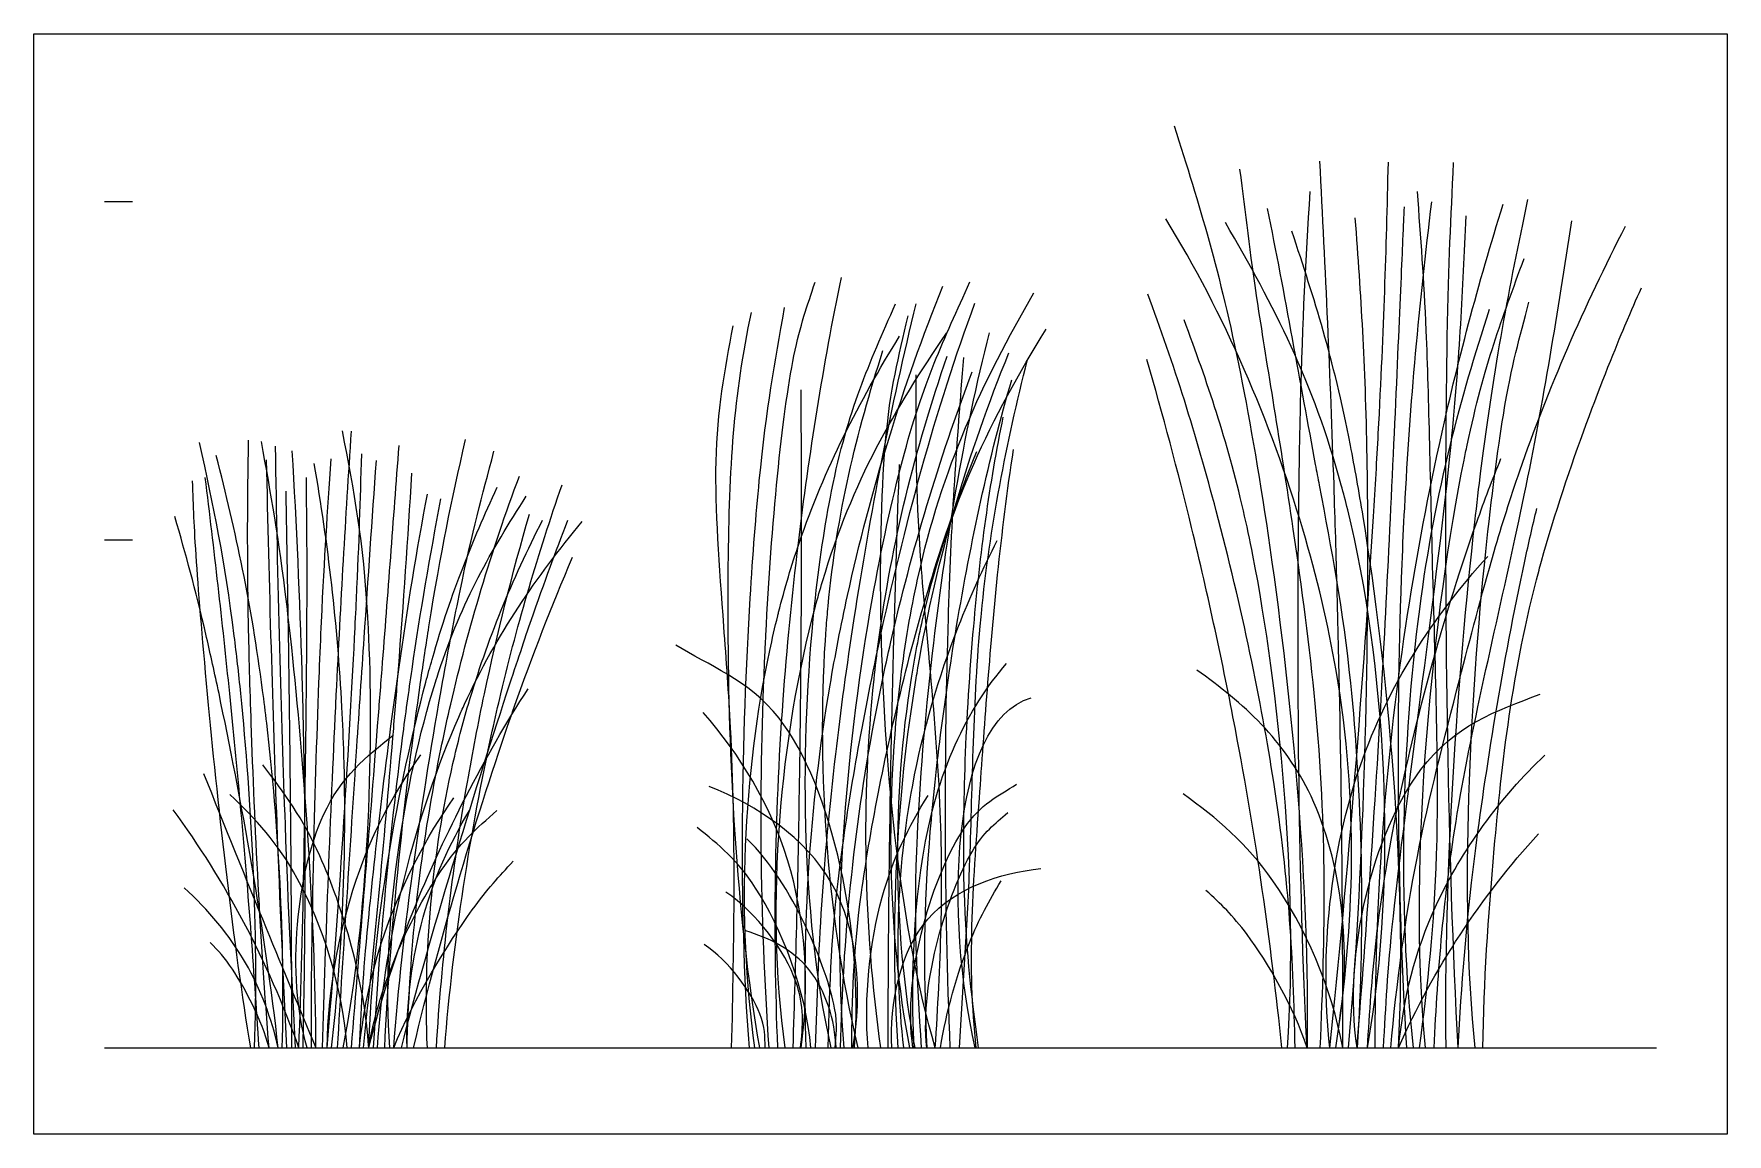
# Model space of a CAD drawing. Header units: millimetres. Extents: x 0.2 to 24.3, y 8.3 to 14.
# Drawn here: x 17.605 to 20.653, y 8.339 to 10.32 of the extents above; entities that cross this region are included whole.
import ezdxf

# ---------------------------------------------------------------- set-up
doc = ezdxf.new("R2010")
doc.units = ezdxf.units.MM
for name, color, linetype, true_color in [('AG-DIAGRAM', 7, 'Continuous', 0xfecc66), ('AG-GUIDE', 7, 'Continuous', 0xcccccc), ('AG-PLANTS', 7, 'Continuous', 0x66ccff), ('AG-PLANTS-DETAIL', 7, 'Continuous', 0x118002), ('X-VPRT', 6, 'Continuous', 0xff00ff)]:
    doc.layers.add(name, color=color, linetype=linetype, true_color=true_color)

msp = doc.modelspace()

# ---------------------------------------------------------------- linework, layer by layer
at = {"layer": 'AG-DIAGRAM'}
msp.add_line((17.7316, 8.4941), (20.5256, 8.4941), dxfattribs=at)
at = {"layer": 'AG-GUIDE'}
for p, q in [((17.7316, 10.0181), (17.7824, 10.0181)), ((17.7316, 9.4085), (17.7824, 9.4085))]:
    msp.add_line(p, q, dxfattribs=at)
at = {"layer": 'AG-PLANTS'}
for points, knots in [([(20.0191, 8.4941), (20.0184, 8.7481), (20.0441, 9.1103), (20.1109, 9.4721), (20.1346, 9.5805)], [0, 0, 0, 0, 1.562602, 2.236195, 2.236195, 2.236195, 2.236195]), ([(20.0338, 8.4941), (20.039, 8.5731), (20.0435, 8.7242), (20.1293, 9.3218), (20.1551, 9.5734), (20.1558, 9.5805)], [0, 0, 0, 0, 0.872386, 2.507398, 2.55531, 2.55531, 2.55531, 2.55531]), ([(20.0882, 8.4941), (20.0595, 8.7559), (20.0717, 9.1747), (20.1317, 9.4871), (20.1546, 9.5805)], [0, 0, 0, 0, 1.591117, 2.301312, 2.301312, 2.301312, 2.301312]), ([(20.099, 8.4941), (20.114, 8.6094), (20.1399, 8.8432), (20.1244, 9.2573), (20.1191, 9.5061), (20.1173, 9.5805)], [0, 0, 0, 0, 1.056999, 2.328551, 2.922929, 2.922929, 2.922929, 2.922929]), ([(19.9183, 9.5073), (19.9404, 9.3906), (19.9894, 9.135), (20.0015, 8.7124), (19.9865, 8.4941)], [1.333319, 1.333319, 1.333319, 1.333319, 2.356893, 3.807257, 3.807257, 3.807257, 3.807257]), ([(19.9607, 8.4941), (19.9614, 8.7684), (19.957, 9.1127), (19.9471, 9.4442), (19.945, 9.5073)], [0, 0, 0, 0, 1.623717, 2.00796, 2.00796, 2.00796, 2.00796]), ([(20.0052, 8.4941), (20.0622, 8.8122), (20.035, 9.2107), (19.9621, 9.4929), (19.9581, 9.5073)], [0, 0, 0, 0, 1.762564, 1.859931, 1.859931, 1.859931, 1.859931]), ([(19.875, 8.4941), (19.8716, 8.6541), (19.8596, 8.8943), (19.779, 9.2873), (19.733, 9.4609)], [0, 0, 0, 0, 1.240431, 2.204928, 2.204928, 2.204928, 2.204928]), ([(19.8613, 8.4941), (19.8815, 8.7898), (19.8421, 9.1805), (19.7877, 9.4356), (19.7819, 9.4609)], [0, 0, 0, 0, 1.688005, 1.883428, 1.883428, 1.883428, 1.883428]), ([(19.9865, 8.4941), (20.004, 8.7191), (20.0228, 8.9667), (20.0426, 9.3653), (20.0474, 9.4657)], [0, 0, 0, 0, 1.472897, 1.985394, 1.985394, 1.985394, 1.985394]), ([(20.0761, 8.4941), (20.0582, 8.7839), (20.0569, 9.135), (20.0704, 9.4328), (20.0722, 9.4657)], [0, 0, 0, 0, 1.670637, 1.882347, 1.882347, 1.882347, 1.882347]), ([(19.8512, 8.4941), (19.8311, 8.6864), (19.7896, 8.9793), (19.7185, 9.308), (19.6887, 9.4307)], [0, 0, 0, 0, 1.363318, 2.172736, 2.172736, 2.172736, 2.172736]), ([(19.9202, 8.4941), (19.9293, 8.7006), (19.9344, 8.9682), (19.8872, 9.3228), (19.8717, 9.4278)], [0, 0, 0, 0, 1.409538, 2.030266, 2.030266, 2.030266, 2.030266]), ([(19.948, 8.4941), (19.982, 8.7179), (19.9925, 9.0106), (19.9143, 9.3419), (19.8888, 9.4278)], [0, 0, 0, 0, 1.475268, 1.989108, 1.989108, 1.989108, 1.989108]), ([(20.0052, 8.4941), (20.0127, 8.6239), (20.0336, 8.8582), (20.1345, 9.2513), (20.202, 9.4407)], [0, 0, 0, 0, 1.117742, 2.360744, 2.360744, 2.360744, 2.360744]), ([(20.125, 8.4941), (20.1326, 8.6352), (20.1514, 8.9044), (20.2404, 9.2679), (20.2776, 9.4426)], [0, 0, 0, 0, 1.165535, 2.423017, 2.423017, 2.423017, 2.423017]), ([(18.9437, 8.4941), (18.9356, 8.7021), (18.9387, 8.9902), (18.9693, 9.3073), (18.9808, 9.4028)], [0.071305, 0.071305, 0.071305, 0.071305, 1.434107, 2.013602, 2.013602, 2.013602, 2.013602]), ([(18.9713, 8.4941), (18.9765, 8.6527), (18.9834, 8.9142), (18.9863, 9.2541), (18.9866, 9.4028)], [0.064727, 0.064727, 0.064727, 0.064727, 1.256087, 2.169774, 2.169774, 2.169774, 2.169774]), ([(19.9372, 8.4941), (19.9192, 8.6636), (19.9559, 9.0159), (20.1234, 9.2698), (20.2217, 9.3789)], [0, 0, 0, 0, 1.280101, 2.468462, 2.468462, 2.468462, 2.468462]), ([(20.0471, 8.4941), (20.0574, 8.6096), (20.0886, 8.8416), (20.1611, 9.1185), (20.21, 9.3081), (20.2333, 9.3877)], [0, 0, 0, 0, 1.055947, 2.079713, 2.780577, 2.780577, 2.780577, 2.780577]), ([(20.1686, 8.4941), (20.1748, 8.6095), (20.1899, 8.8202), (20.2491, 9.1881), (20.2884, 9.3703)], [0, 0, 0, 0, 1.053742, 2.26658, 2.26658, 2.26658, 2.26658]), ([(20.2128, 8.4941), (20.2147, 8.6138), (20.2313, 8.8606), (20.2658, 9.1769), (20.317, 9.3649), (20.3185, 9.3703)], [0, 0, 0, 0, 1.072888, 2.348287, 2.386391, 2.386391, 2.386391, 2.386391]), ([(19.301, 8.4941), (19.2846, 8.6433), (19.303, 8.886), (19.3252, 9.2071), (19.3395, 9.3457)], [0, 0, 0, 0, 1.185315, 2.090027, 2.090027, 2.090027, 2.090027]), ([(18.9947, 8.4941), (18.9882, 8.7121), (19.0031, 8.9751), (19.0574, 9.2543), (19.0693, 9.3086)], [0, 0, 0, 0, 1.428544, 1.771232, 1.771232, 1.771232, 1.771232]), ([(19.0118, 8.4941), (19.0165, 8.6708), (19.0286, 8.8899), (19.0682, 9.1818), (19.0813, 9.2669)], [0, 0, 0, 0, 1.28613, 1.790431, 1.790431, 1.790431, 1.790431]), ([(19.0885, 8.4941), (19.0298, 8.7395), (19.0129, 9.0379), (19.0331, 9.276), (19.0343, 9.2893)], [0, 0, 0, 0, 1.536718, 1.628711, 1.628711, 1.628711, 1.628711]), ([(19.2542, 8.4941), (19.2429, 8.752), (19.2437, 9.0471), (19.2511, 9.2756), (19.2512, 9.2792)], [0, 0, 0, 0, 1.554155, 1.579063, 1.579063, 1.579063, 1.579063]), ([(18.8607, 8.4941), (18.8653, 8.6861), (18.8695, 8.9404), (18.851, 9.1932), (18.8467, 9.2527)], [0, 0, 0, 0, 1.340687, 1.770912, 1.770912, 1.770912, 1.770912]), ([(19.1704, 8.4941), (19.1531, 8.651), (19.1606, 8.9138), (19.2328, 9.1611), (19.2691, 9.2533)], [0, 0, 0, 0, 1.215304, 1.982985, 1.982985, 1.982985, 1.982985]), ([(19.2124, 8.4941), (19.2077, 8.6168), (19.203, 8.7871), (19.2416, 9.1097), (19.2657, 9.2533)], [0, 0, 0, 0, 1.071729, 1.868465, 1.868465, 1.868465, 1.868465]), ([(19.2706, 8.4941), (19.2772, 8.603), (19.2932, 8.8166), (19.295, 9.1052), (19.3081, 9.2533)], [0, 0, 0, 0, 1.01052, 2.144733, 2.144733, 2.144733, 2.144733]), ([(19.3052, 8.4941), (19.2916, 8.5973), (19.2716, 8.7486), (19.2816, 9.0862), (19.2965, 9.2533)], [0, 0, 0, 0, 0.986932, 1.896248, 1.896248, 1.896248, 1.896248]), ([(18.06, 8.4941), (18.0534, 8.6296), (18.0446, 8.8244), (18.0353, 9.1037), (18.0321, 9.2148)], [0, 0, 0, 0, 1.155394, 1.882003, 1.882003, 1.882003, 1.882003]), ([(18.0756, 8.4941), (18.0685, 8.6278), (18.0594, 8.8174), (18.0503, 9.1011), (18.0473, 9.2148)], [0, 0, 0, 0, 1.148035, 1.874105, 1.874105, 1.874105, 1.874105]), ([(18.069, 8.4941), (18.0689, 8.6533), (18.0677, 8.8847), (18.0646, 9.1328), (18.0634, 9.2148)], [0, 0, 0, 0, 1.25163, 1.86377, 1.86377, 1.86377, 1.86377]), ([(18.1512, 8.4941), (18.1625, 8.6747), (18.1786, 8.9252), (18.1948, 9.1673), (18.1992, 9.2324)], [0, 0, 0, 0, 1.334646, 1.828352, 1.828352, 1.828352, 1.828352]), ([(19.0818, 8.4951), (19.0986, 8.6974), (19.0091, 9.1221), (18.8192, 9.1813), (18.7604, 9.2194)], [0, 0, 0, 0, 1.378418, 2.188319, 2.188319, 2.188319, 2.188319]), ([(19.0345, 8.4941), (19.0376, 8.6118), (19.0402, 8.7607), (19.096, 9.0825), (19.1266, 9.2252)], [0, 0, 0, 0, 1.049464, 1.786969, 1.786969, 1.786969, 1.786969]), ([(19.0568, 8.4941), (19.0613, 8.6905), (19.0849, 8.9304), (19.1362, 9.177), (19.1473, 9.2252)], [0.035909, 0.035909, 0.035909, 0.035909, 1.37463, 1.699465, 1.699465, 1.699465, 1.699465]), ([(19.1293, 8.4941), (19.098, 8.7131), (19.094, 8.9671), (19.1221, 9.2029), (19.1251, 9.2252)], [0, 0, 0, 0, 1.438894, 1.590771, 1.590771, 1.590771, 1.590771]), ([(19.1424, 8.4941), (19.1426, 8.6697), (19.1451, 8.9139), (19.1507, 9.1572), (19.1526, 9.2252)], [0, 0, 0, 0, 1.281924, 1.780445, 1.780445, 1.780445, 1.780445]), ([(19.2027, 8.4941), (19.1941, 8.6214), (19.1844, 8.7822), (19.2084, 9.0839), (19.2224, 9.205)], [0, 0, 0, 0, 1.092623, 1.752142, 1.752142, 1.752142, 1.752142]), ([(19.2272, 8.4941), (19.2368, 8.6405), (19.2458, 8.8629), (19.2235, 9.116), (19.2155, 9.205)], [0, 0, 0, 0, 1.171707, 1.852388, 1.852388, 1.852388, 1.852388]), ([(18.1761, 8.4941), (18.1924, 8.6871), (18.2117, 8.9236), (18.2288, 9.1418), (18.2314, 9.1755)], [0, 0, 0, 0, 1.380702, 1.63604, 1.63604, 1.63604, 1.63604]), ([(18.1905, 8.4941), (18.1942, 8.5632), (18.1987, 8.6674), (18.2354, 8.9929), (18.2615, 9.1755)], [0, 0, 0, 0, 0.825338, 1.839544, 1.839544, 1.839544, 1.839544]), ([(18.1978, 8.4941), (18.2184, 8.6856), (18.2412, 8.9286), (18.2581, 9.1407), (18.2608, 9.1755)], [0, 0, 0, 0, 1.376702, 1.651776, 1.651776, 1.651776, 1.651776]), ([(18.2162, 8.4941), (18.2267, 8.6807), (18.2507, 8.9268), (18.2795, 9.1355), (18.2853, 9.1755)], [0, 0, 0, 0, 1.356288, 1.686409, 1.686409, 1.686409, 1.686409]), ([(19.1894, 8.4941), (19.1842, 8.5628), (19.1853, 8.9034), (19.285, 9.1044), (19.3557, 9.1862)], [0, 0, 0, 0, 0.802938, 1.808804, 1.808804, 1.808804, 1.808804]), ([(18.0892, 8.4941), (18.0933, 8.6658), (18.0944, 8.8849), (18.0891, 9.1161), (18.0875, 9.1702)], [0, 0, 0, 0, 1.299959, 1.693961, 1.693961, 1.693961, 1.693961]), ([(19.0769, 8.4941), (19.0777, 8.5852), (19.0794, 8.7226), (19.1348, 9.0157), (19.171, 9.1598)], [0.049264, 0.049264, 0.049264, 0.049264, 0.959496, 1.7731, 1.7731, 1.7731, 1.7731]), ([(19.9532, 8.5301), (19.9777, 8.668), (19.9434, 8.9679), (19.7815, 9.1156), (19.6979, 9.1742)], [0, 0, 0, 0, 1.160202, 2.150903, 2.150903, 2.150903, 2.150903]), ([(18.0099, 8.4941), (18.0006, 8.6417), (17.9864, 8.8331), (17.9641, 9.0646), (17.9572, 9.1318)], [0, 0, 0, 0, 1.20633, 1.684578, 1.684578, 1.684578, 1.684578]), ([(18.2074, 8.4941), (18.2307, 8.583), (18.2849, 8.7594), (18.4154, 9.0194), (18.4944, 9.1404)], [0, 0, 0, 0, 0.951176, 2.14394, 2.14394, 2.14394, 2.14394]), ([(18.3291, 8.4941), (18.3391, 8.6542), (18.3635, 8.8656), (18.4045, 9.0785), (18.4157, 9.1316)], [0, 0, 0, 0, 1.256582, 1.675494, 1.675494, 1.675494, 1.675494]), ([(18.3441, 8.4941), (18.3594, 8.6858), (18.395, 8.9128), (18.44, 9.1096), (18.4452, 9.1316)], [0, 0, 0, 0, 1.375585, 1.552043, 1.552043, 1.552043, 1.552043]), ([(19.9865, 8.4941), (19.9608, 8.6634), (20.0543, 9.0359), (20.2367, 9.1014), (20.3162, 9.1307)], [0, 0, 0, 0, 1.283069, 2.185736, 2.185736, 2.185736, 2.185736]), ([(18.1406, 8.4941), (18.1604, 8.6687), (18.1691, 8.8738), (18.1607, 9.0785), (18.1591, 9.1072)], [0, 0, 0, 0, 1.315216, 1.530425, 1.530425, 1.530425, 1.530425]), ([(18.2234, 8.4941), (18.2355, 8.6981), (18.2973, 8.9298), (18.3763, 9.105), (18.3798, 9.1126)], [0, 0, 0, 0, 1.418145, 1.483487, 1.483487, 1.483487, 1.483487]), ([(18.2764, 8.4941), (18.2807, 8.6537), (18.299, 8.8494), (18.3439, 9.0646), (18.355, 9.1126)], [0, 0, 0, 0, 1.25347, 1.608823, 1.608823, 1.608823, 1.608823]), ([(18.3129, 8.4941), (18.3055, 8.6653), (18.3253, 8.8815), (18.3766, 9.0777), (18.3868, 9.1126)], [0, 0, 0, 0, 1.298472, 1.585695, 1.585695, 1.585695, 1.585695]), ([(18.9858, 8.4941), (19.0017, 8.6061), (18.987, 8.841), (18.8761, 9.0209), (18.8095, 9.098)], [0, 0, 0, 0, 1.029047, 2.005485, 2.005485, 2.005485, 2.005485]), ([(18.0965, 8.4941), (18.0579, 8.629), (18.0929, 8.9327), (18.202, 9.0173), (18.2513, 9.057)], [0, 0, 0, 0, 1.174994, 1.964752, 1.964752, 1.964752, 1.964752]), ([(18.2074, 8.4941), (18.2003, 8.6128), (18.1322, 8.8464), (18.0564, 8.9527), (18.0166, 9.0034)], [0, 0, 0, 0, 1.081634, 1.87798, 1.87798, 1.87798, 1.87798]), ([(18.1324, 8.4941), (18.1338, 8.6026), (18.1772, 8.8196), (18.2563, 8.9576), (18.3012, 9.0218)], [0, 0, 0, 0, 1.033179, 1.91137, 1.91137, 1.91137, 1.91137]), ([(20.0611, 8.4941), (20.0704, 8.5826), (20.1114, 8.7602), (20.2439, 8.9454), (20.3247, 9.0212)], [0, 0, 0, 0, 0.925097, 1.95681, 1.95681, 1.95681, 1.95681]), ([(17.9101, 8.9882), (17.9471, 8.8951), (18.0223, 8.7095), (18.0821, 8.5658), (18.1123, 8.4941)], [0, 0, 0, 0, 0.992794, 1.867873, 1.867873, 1.867873, 1.867873]), ([(19.0789, 8.4941), (19.0963, 8.5922), (19.0822, 8.8146), (18.9073, 8.9299), (18.8204, 8.9647)], [0, 0, 0, 0, 0.965453, 1.901186, 1.901186, 1.901186, 1.901186]), ([(19.187, 8.4941), (19.1668, 8.6282), (19.2568, 8.9103), (19.3392, 8.9468), (19.3736, 8.9686)], [0, 0, 0, 0, 1.126466, 1.743967, 1.743967, 1.743967, 1.743967]), ([(18.1684, 8.4941), (18.1618, 8.5999), (18.0941, 8.8086), (18.0045, 8.9058), (17.9574, 8.95)], [0, 0, 0, 0, 1.021286, 1.818375, 1.818375, 1.818375, 1.818375]), ([(18.1905, 8.4941), (18.1988, 8.5685), (18.2305, 8.7166), (18.3108, 8.8733), (18.3606, 8.9445)], [0, 0, 0, 0, 0.858434, 1.783296, 1.783296, 1.783296, 1.783296]), ([(19.1062, 8.4941), (19.0985, 8.5845), (19.1186, 8.7692), (19.1789, 8.8917), (19.2143, 8.9487)], [0, 0, 0, 0, 0.921606, 1.713851, 1.713851, 1.713851, 1.713851]), ([(19.9607, 8.4941), (19.9416, 8.6011), (19.8511, 8.8071), (19.7346, 8.908), (19.6733, 8.9512)], [0, 0, 0, 0, 1.021904, 1.871021, 1.871021, 1.871021, 1.871021]), ([(18.0817, 8.4941), (18.0543, 8.5716), (17.9879, 8.7227), (17.9025, 8.8584), (17.8555, 8.9229)], [0, 0, 0, 0, 0.89941, 1.7859, 1.7859, 1.7859, 1.7859]), ([(18.2074, 8.4941), (18.2252, 8.6077), (18.3263, 8.8229), (18.4012, 8.889), (18.4381, 8.9213)], [0, 0, 0, 0, 1.064007, 1.758761, 1.758761, 1.758761, 1.758761]), ([(18.2764, 8.4941), (18.2746, 8.573), (18.2945, 8.7323), (18.3529, 8.8616), (18.3888, 8.9216)], [0, 0, 0, 0, 0.881554, 1.711066, 1.711066, 1.711066, 1.711066]), ([(19.212, 8.4941), (19.1987, 8.614), (19.2782, 8.8585), (19.334, 8.8963), (19.3576, 8.9177)], [0, 0, 0, 0, 1.062622, 1.608912, 1.608912, 1.608912, 1.608912]), ([(19.003, 8.4941), (18.9957, 8.5953), (18.918, 8.7926), (18.8382, 8.8596), (18.7984, 8.8908)], [0, 0, 0, 0, 0.974286, 1.662071, 1.662071, 1.662071, 1.662071]), ([(19.047, 8.4941), (19.0485, 8.5179), (19.0606, 8.5664), (18.9709, 8.7913), (18.8883, 8.8705)], [0, 0, 0, 0, 0.472233, 1.507096, 1.507096, 1.507096, 1.507096]), ([(20.0611, 8.4941), (20.0924, 8.5647), (20.1665, 8.7011), (20.2612, 8.8227), (20.3129, 8.8793)], [0, 0, 0, 0, 0.8616, 1.720214, 1.720214, 1.720214, 1.720214]), ([(18.2523, 8.4941), (18.2885, 8.5822), (18.3893, 8.7461), (18.4415, 8.8021), (18.4675, 8.8299)], [0, 0, 0, 0, 0.968339, 1.581013, 1.581013, 1.581013, 1.581013]), ([(19.1491, 8.4941), (19.145, 8.5742), (19.1799, 8.7557), (19.3435, 8.8084), (19.4172, 8.8171)], [0, 0, 0, 0, 0.866188, 1.699954, 1.699954, 1.699954, 1.699954]), ([(18.0444, 8.4941), (18.0324, 8.5474), (17.9939, 8.6517), (17.9185, 8.7433), (17.8751, 8.7821)], [0, 0, 0, 0, 0.732957, 1.489816, 1.489816, 1.489816, 1.489816]), ([(19.2368, 8.4941), (19.2464, 8.5587), (19.2838, 8.6853), (19.324, 8.7591), (19.3458, 8.7948)], [0, 0, 0, 0, 0.781959, 1.407377, 1.407377, 1.407377, 1.407377]), ([(18.9846, 8.4941), (18.9894, 8.5335), (18.9943, 8.6182), (18.9068, 8.736), (18.8504, 8.7746)], [0, 0, 0, 0, 0.609668, 1.409122, 1.409122, 1.409122, 1.409122]), ([(19.8964, 8.4941), (19.8726, 8.5673), (19.794, 8.703), (19.7412, 8.7532), (19.7145, 8.7775)], [0, 0, 0, 0, 0.860252, 1.449392, 1.449392, 1.449392, 1.449392]), ([(19.0487, 8.4941), (19.0466, 8.5439), (19.0151, 8.6484), (18.9286, 8.6921), (18.886, 8.7045)], [0, 0, 0, 0, 0.682937, 1.327071, 1.327071, 1.327071, 1.327071]), ([(18.0281, 8.4941), (18.0147, 8.5443), (17.9656, 8.6382), (17.9365, 8.6686), (17.922, 8.6836)], [0, 0, 0, 0, 0.715332, 1.16886, 1.16886, 1.16886, 1.16886]), ([(18.921, 8.4941), (18.9206, 8.5147), (18.9215, 8.5582), (18.856, 8.6509), (18.8112, 8.6799)], [0, 0, 0, 0, 0.439488, 1.145904, 1.145904, 1.145904, 1.145904])]:
    msp.add_open_spline(points, degree=3, knots=knots, dxfattribs=at)
for points in [[(20.1686, 8.4941), (20.1491, 8.8376), (20.1449, 9.2755), (20.1467, 9.5805)], [(20.1097, 8.4941), (20.076, 8.8427), (20.1262, 9.2895), (20.1791, 9.5521)], [(19.9372, 8.4941), (19.9708, 8.8038), (19.9986, 9.1674), (20.0161, 9.4505)], [(19.9711, 8.4941), (19.9987, 8.8046), (20.0074, 9.1773), (20.0058, 9.4505)], [(20.0611, 8.4941), (20.0777, 8.8036), (20.0413, 9.1796), (19.9974, 9.4505)], [(19.8964, 8.4941), (19.8812, 8.791), (19.8785, 9.1497), (19.8811, 9.4278)], [(20.1469, 8.4941), (20.1424, 8.8047), (20.1677, 9.1665), (20.1985, 9.4407)], [(19.8296, 9.3947), (19.8699, 9.1155), (19.9013, 8.7808), (19.8964, 8.4941)], [(20.1989, 8.4941), (20.1709, 8.7687), (20.1909, 9.1262), (20.2181, 9.3877)], [(18.8927, 8.4941), (18.8725, 8.7496), (18.8794, 9.0618), (18.8941, 9.3039)], [(19.0634, 8.4941), (19.0404, 8.7481), (19.0704, 9.0553), (19.1137, 9.3005)], [(18.9573, 8.4941), (18.9201, 8.755), (18.9494, 9.0582), (19.0116, 9.2893)], [(19.04, 8.4941), (18.9836, 8.741), (18.9846, 9.0479), (19.0099, 9.2893)], [(18.9113, 8.4941), (18.8681, 8.7388), (18.8555, 9.0227), (18.8544, 9.2527)], [(18.1123, 8.4941), (18.1119, 8.7287), (18.0903, 9.0132), (18.0687, 9.2148)], [(18.1324, 8.4941), (18.1534, 8.7334), (18.1717, 9.0318), (18.1819, 9.2324)], [(18.1616, 8.4941), (18.2071, 8.7335), (18.2166, 9.0268), (18.2077, 9.2324)], [(18.9026, 8.4941), (18.8689, 8.7285), (18.8827, 8.9899), (18.9293, 9.2096)], [(18.9282, 8.4941), (18.9111, 8.7318), (18.9101, 8.9747), (18.9209, 9.2096)], [(19.2272, 8.4941), (19.1638, 8.7116), (19.137, 8.9903), (19.1305, 9.2252)], [(18.0817, 8.4941), (18.0896, 8.7073), (18.0939, 8.9757), (18.0956, 9.1702)], [(18.1042, 8.4941), (18.1037, 8.7132), (18.1109, 8.9765), (18.1185, 9.1702)], [(18.2074, 8.4941), (18.214, 8.7133), (18.2612, 8.9689), (18.3102, 9.1524)], [(18.2456, 8.4941), (18.229, 8.7134), (18.2705, 8.971), (18.3275, 9.1524)], [(18.2363, 8.4941), (18.2457, 8.7088), (18.2732, 8.9584), (18.3008, 9.1524)], [(18.2523, 8.4941), (18.2677, 8.704), (18.3055, 8.9574), (18.3404, 9.1524)], [(19.1813, 8.4941), (19.1405, 8.7078), (19.1386, 8.9475), (19.1651, 9.1598)], [(19.1605, 8.4941), (19.1454, 8.7155), (19.1578, 8.9474), (19.1929, 9.1598)], [(19.1908, 8.4941), (19.1501, 8.7095), (19.1508, 8.9494), (19.1843, 9.1598)], [(18.0444, 8.4941), (18.0221, 8.6998), (17.9757, 8.9528), (17.9379, 9.1318)], [(18.0019, 8.4941), (18.0096, 8.7015), (17.9964, 8.9414), (17.9771, 9.1318)], [(18.2661, 8.4941), (18.3181, 8.6975), (18.3966, 8.9513), (18.4556, 9.1316)], [(19.2991, 8.4941), (19.246, 8.7262), (19.2512, 9.0802), (19.3998, 9.1243)], [(17.995, 8.4941), (17.9641, 8.6806), (17.9374, 8.9196), (17.9191, 9.1113)], [(18.1243, 8.4941), (18.1301, 8.698), (18.1388, 8.916), (18.148, 9.1072)], [(18.2882, 8.4941), (18.3352, 8.6943), (18.4067, 8.9267), (18.4626, 9.0884)], [(18.0281, 8.4941), (18.0127, 8.6811), (18.002, 8.8969), (17.9959, 9.0784)], [(18.0518, 8.4941), (18.0572, 8.6872), (18.0449, 8.8983), (18.0239, 9.0784)]]:
    msp.add_open_spline(points, degree=3, dxfattribs=at)
at = {"layer": 'AG-PLANTS-DETAIL'}
for points, knots in [([(19.6572, 10.1545), (19.7035, 10.0076), (19.756, 9.8418), (19.8128, 9.5114), (19.8296, 9.3947)], [0, 0, 0, 0, 1.216513, 1.799582, 1.799582, 1.799582, 1.799582]), ([(20.0161, 9.4505), (20.0193, 9.5034), (20.0344, 9.7649), (20.0389, 9.9259), (20.0428, 10.0889)], [1.588366, 1.588366, 1.588366, 1.588366, 1.885373, 3.13749, 3.13749, 3.13749, 3.13749]), ([(19.8717, 9.4278), (19.8491, 9.5805), (19.7995, 9.8704), (19.7863, 9.9942), (19.7756, 10.0764)], [2.030266, 2.030266, 2.030266, 2.030266, 2.931699, 3.824412, 3.824412, 3.824412, 3.824412]), ([(20.1467, 9.5805), (20.1472, 9.6538), (20.1499, 9.8874), (20.1554, 9.9838), (20.1602, 10.0885)], [1.632861, 1.632861, 1.632861, 1.632861, 2.025498, 3.029171, 3.029171, 3.029171, 3.029171]), ([(19.8811, 9.4278), (19.8819, 9.5102), (19.8863, 9.776), (19.8945, 9.9075), (19.902, 10.0362)], [1.484883, 1.484883, 1.484883, 1.484883, 1.924534, 3.037556, 3.037556, 3.037556, 3.037556]), ([(20.1173, 9.5805), (20.1155, 9.6546), (20.1107, 9.8291), (20.1015, 9.9527), (20.095, 10.0362)], [2.922929, 2.922929, 2.922929, 2.922929, 3.51523, 4.412845, 4.412845, 4.412845, 4.412845]), ([(19.8248, 10.0056), (19.8558, 9.8523), (19.887, 9.6731), (19.916, 9.5195), (19.9183, 9.5073)], [0, 0, 0, 0, 1.226316, 1.333319, 1.333319, 1.333319, 1.333319]), ([(20.0474, 9.4657), (20.0574, 9.6748), (20.0693, 9.9552), (20.0708, 9.9881), (20.0717, 10.0083)], [1.985394, 1.985394, 1.985394, 1.985394, 3.052791, 3.49356, 3.49356, 3.49356, 3.49356]), ([(20.1985, 9.4407), (20.2021, 9.4728), (20.2301, 9.7071), (20.2601, 9.8599), (20.2941, 10.0216)], [1.63522, 1.63522, 1.63522, 1.63522, 1.826198, 3.086664, 3.086664, 3.086664, 3.086664]), ([(20.0058, 9.4505), (20.0056, 9.4878), (20.003, 9.7115), (19.9938, 9.8448), (19.9833, 9.9886)], [1.623662, 1.623662, 1.623662, 1.623662, 1.845452, 3.022961, 3.022961, 3.022961, 3.022961]), ([(20.2333, 9.3877), (20.2472, 9.4353), (20.3073, 9.6272), (20.3963, 9.8315), (20.4698, 9.9737)], [2.780577, 2.780577, 2.780577, 2.780577, 3.199628, 4.439823, 4.439823, 4.439823, 4.439823]), ([(20.2776, 9.4426), (20.281, 9.4582), (20.321, 9.6486), (20.3473, 9.8179), (20.3733, 9.983)], [2.423017, 2.423017, 2.423017, 2.423017, 2.535399, 3.802804, 3.802804, 3.802804, 3.802804]), ([(19.9974, 9.4505), (19.9899, 9.4966), (19.9502, 9.7191), (19.9107, 9.8377), (19.8693, 9.9643)], [1.595677, 1.595677, 1.595677, 1.595677, 1.867314, 2.998736, 2.998736, 2.998736, 2.998736]), ([(20.1791, 9.5521), (20.1809, 9.5614), (20.214, 9.7212), (20.247, 9.8054), (20.2872, 9.9154)], [1.803156, 1.803156, 1.803156, 1.803156, 1.866923, 2.928083, 2.928083, 2.928083, 2.928083]), ([(18.9209, 9.2096), (18.9214, 9.2188), (18.9315, 9.429), (18.9608, 9.7341), (18.9966, 9.8291), (19.0109, 9.8727)], [1.465124, 1.465124, 1.465124, 1.465124, 1.522481, 2.778384, 3.434167, 3.434167, 3.434167, 3.434167]), ([(19.1137, 9.3005), (19.1306, 9.3959), (19.1879, 9.6567), (19.2425, 9.769), (19.2897, 9.8734)], [1.310882, 1.310882, 1.310882, 1.310882, 1.820906, 2.85652, 2.85652, 2.85652, 2.85652]), ([(19.1651, 9.1598), (19.1729, 9.222), (19.2197, 9.4964), (19.3119, 9.6931), (19.4047, 9.8536)], [1.254763, 1.254763, 1.254763, 1.254763, 1.622718, 2.940126, 2.940126, 2.940126, 2.940126]), ([(20.3185, 9.3703), (20.3654, 9.5401), (20.4659, 9.791), (20.4882, 9.8398), (20.4984, 9.8625)], [2.386391, 2.386391, 2.386391, 2.386391, 3.570634, 4.060262, 4.060262, 4.060262, 4.060262]), ([(18.8544, 9.2527), (18.8542, 9.2908), (18.8551, 9.5151), (18.8643, 9.6681), (18.8962, 9.8183)], [1.412413, 1.412413, 1.412413, 1.412413, 1.646726, 2.845589, 2.845589, 2.845589, 2.845589]), ([(18.8941, 9.3039), (18.8989, 9.3833), (18.9174, 9.6168), (18.9377, 9.7236), (18.956, 9.8272)], [1.344218, 1.344218, 1.344218, 1.344218, 1.784562, 2.776827, 2.776827, 2.776827, 2.776827]), ([(19.0099, 9.2893), (19.018, 9.3665), (19.0546, 9.6105), (19.1082, 9.7251), (19.1558, 9.834)], [1.340025, 1.340025, 1.340025, 1.340025, 1.768498, 2.822912, 2.822912, 2.822912, 2.822912]), ([(20.2181, 9.3877), (20.2284, 9.4864), (20.2573, 9.7042), (20.2786, 9.7694), (20.2958, 9.8369)], [1.387965, 1.387965, 1.387965, 1.387965, 1.911348, 2.729555, 2.729555, 2.729555, 2.729555]), ([(18.8467, 9.2527), (18.8386, 9.3623), (18.8224, 9.579), (18.8483, 9.7135), (18.8635, 9.7944)], [1.770912, 1.770912, 1.770912, 1.770912, 2.56434, 3.441592, 3.441592, 3.441592, 3.441592]), ([(19.1305, 9.2252), (19.1266, 9.3669), (19.1343, 9.6483), (19.1612, 9.7352), (19.1783, 9.812)], [1.150086, 1.150086, 1.150086, 1.150086, 1.843221, 2.701344, 2.701344, 2.701344, 2.701344]), ([(19.1843, 9.1598), (19.1904, 9.1982), (19.2373, 9.4416), (19.3282, 9.6293), (19.4271, 9.7884)], [1.317128, 1.317128, 1.317128, 1.317128, 1.557555, 2.881737, 2.881737, 2.881737, 2.881737]), ([(19.0116, 9.2893), (19.0156, 9.3045), (19.0726, 9.5051), (19.1537, 9.6432), (19.2474, 9.7808)], [1.521209, 1.521209, 1.521209, 1.521209, 1.621082, 2.869424, 2.869424, 2.869424, 2.869424]), ([(19.1929, 9.1598), (19.1939, 9.1659), (19.229, 9.3743), (19.2859, 9.5629), (19.3597, 9.7453)], [1.420719, 1.420719, 1.420719, 1.420719, 1.461674, 2.818781, 2.818781, 2.818781, 2.818781]), ([(19.3081, 9.2533), (19.3088, 9.2609), (19.3241, 9.4253), (19.3553, 9.5825), (19.393, 9.7326)], [2.144733, 2.144733, 2.144733, 2.144733, 2.202491, 3.405704, 3.405704, 3.405704, 3.405704]), ([(19.2155, 9.205), (19.2093, 9.2742), (19.192, 9.4641), (19.1926, 9.6043), (19.1926, 9.7056)], [1.852388, 1.852388, 1.852388, 1.852388, 2.381317, 3.355056, 3.355056, 3.355056, 3.355056]), ([(18.148, 9.1072), (18.1483, 9.1147), (18.157, 9.293), (18.166, 9.4463), (18.1763, 9.6047)], [1.39014, 1.39014, 1.39014, 1.39014, 1.444311, 2.693986, 2.693986, 2.693986, 2.693986]), ([(18.2077, 9.2324), (18.2071, 9.2455), (18.1994, 9.3985), (18.1817, 9.4948), (18.16, 9.6053)], [1.501469, 1.501469, 1.501469, 1.501469, 1.597456, 2.650184, 2.650184, 2.650184, 2.650184]), ([(17.9771, 9.1318), (17.9734, 9.1683), (17.9527, 9.3519), (17.9285, 9.4686), (17.9028, 9.5838)], [1.309404, 1.309404, 1.309404, 1.309404, 1.560269, 2.638235, 2.638235, 2.638235, 2.638235]), ([(17.9959, 9.0784), (17.9937, 9.1427), (17.9881, 9.3542), (17.9894, 9.4775), (17.9911, 9.5884)], [1.167743, 1.167743, 1.167743, 1.167743, 1.581515, 2.626513, 2.626513, 2.626513, 2.626513]), ([(18.0687, 9.2148), (18.0657, 9.2425), (18.0477, 9.4003), (18.0318, 9.4886), (18.0143, 9.586)], [1.424964, 1.424964, 1.424964, 1.424964, 1.620487, 2.607115, 2.607115, 2.607115, 2.607115]), ([(18.3008, 9.1524), (18.3058, 9.1877), (18.3327, 9.367), (18.3565, 9.4776), (18.3815, 9.5893)], [1.337777, 1.337777, 1.337777, 1.337777, 1.581397, 2.642908, 2.642908, 2.642908, 2.642908]), ([(18.0239, 9.0784), (18.0215, 9.0986), (17.9991, 9.279), (17.9686, 9.4215), (17.933, 9.5607)], [1.307506, 1.307506, 1.307506, 1.307506, 1.454256, 2.643556, 2.643556, 2.643556, 2.643556]), ([(18.1185, 9.1702), (18.1198, 9.2025), (18.1267, 9.3646), (18.1331, 9.4567), (18.1399, 9.5546)], [1.359704, 1.359704, 1.359704, 1.359704, 1.586192, 2.568927, 2.568927, 2.568927, 2.568927]), ([(18.1819, 9.2324), (18.1832, 9.2569), (18.1902, 9.4005), (18.1923, 9.4761), (18.1948, 9.5636)], [1.451372, 1.451372, 1.451372, 1.451372, 1.629114, 2.556968, 2.556968, 2.556968, 2.556968]), ([(18.3404, 9.1524), (18.3515, 9.2143), (18.3872, 9.3999), (18.4107, 9.4852), (18.4329, 9.5684)], [1.253738, 1.253738, 1.253738, 1.253738, 1.651917, 2.572854, 2.572854, 2.572854, 2.572854]), ([(17.9191, 9.1113), (17.9091, 9.217), (17.8931, 9.4133), (17.8923, 9.4662), (17.8903, 9.515)], [1.09521, 1.09521, 1.09521, 1.09521, 1.699156, 2.392312, 2.392312, 2.392312, 2.392312]), ([(18.0956, 9.1702), (18.096, 9.2252), (18.0969, 9.386), (18.0959, 9.4523), (18.0951, 9.5213)], [1.279551, 1.279551, 1.279551, 1.279551, 1.64066, 2.464496, 2.464496, 2.464496, 2.464496]), ([(18.3102, 9.1524), (18.314, 9.1665), (18.354, 9.3112), (18.3931, 9.4027), (18.4384, 9.5034)], [1.415748, 1.415748, 1.415748, 1.415748, 1.524619, 2.567306, 2.567306, 2.567306, 2.567306]), ([(18.3275, 9.1524), (18.3294, 9.1583), (18.3741, 9.2975), (18.4273, 9.3881), (18.4911, 9.4876)], [1.447586, 1.447586, 1.447586, 1.447586, 1.495404, 2.574086, 2.574086, 2.574086, 2.574086]), ([(17.9379, 9.1318), (17.93, 9.169), (17.8986, 9.3114), (17.8789, 9.3784), (17.8585, 9.4506)], [1.298232, 1.298232, 1.298232, 1.298232, 1.568471, 2.427975, 2.427975, 2.427975, 2.427975]), ([(18.4556, 9.1316), (18.4715, 9.1801), (18.5199, 9.3246), (18.5425, 9.3826), (18.5658, 9.4441)], [1.275916, 1.275916, 1.275916, 1.275916, 1.619227, 2.423634, 2.423634, 2.423634, 2.423634]), ([(18.4626, 9.0884), (18.4639, 9.0919), (18.5042, 9.2081), (18.5358, 9.2858), (18.5742, 9.3778)], [1.407382, 1.407382, 1.407382, 1.407382, 1.438223, 2.428731, 2.428731, 2.428731, 2.428731]), ([(18.9293, 9.2096), (18.9338, 9.2307), (18.9391, 9.2537), (18.9447, 9.2762), (18.9453, 9.2784)], [1.4218837, 1.4218837, 1.4218837, 1.4218837, 1.5585844, 1.5735776, 1.5735776, 1.5735776, 1.5735776])]:
    msp.add_open_spline(points, degree=3, knots=knots, dxfattribs=at)
for points in [[(19.945, 9.5073), (19.9385, 9.7031), (19.93, 9.8959), (19.9194, 10.0909)], [(20.0722, 9.4657), (20.0822, 9.6582), (20.0985, 9.8326), (20.121, 10.0175)], [(20.1346, 9.5805), (20.1665, 9.7262), (20.2049, 9.8709), (20.2495, 10.013)], [(19.8888, 9.4278), (19.8314, 9.621), (19.7471, 9.8159), (19.6423, 9.9869)], [(19.9581, 9.5073), (19.9078, 9.6924), (19.8372, 9.83), (19.7494, 9.9799)], [(20.1558, 9.5805), (20.1726, 9.7472), (20.1761, 9.8536), (20.1829, 9.9923)], [(18.9808, 9.4028), (19, 9.5623), (19.0259, 9.7244), (19.0582, 9.8812)], [(19.0693, 9.3086), (19.1104, 9.4961), (19.1685, 9.6865), (19.2409, 9.8655)], [(19.733, 9.4609), (19.6978, 9.5942), (19.6562, 9.7284), (19.6096, 9.8512)], [(19.0813, 9.2669), (19.1099, 9.4523), (19.1478, 9.6513), (19.193, 9.834)], [(19.1266, 9.2252), (19.17, 9.4272), (19.2287, 9.6489), (19.2987, 9.8348)], [(20.1546, 9.5805), (20.1747, 9.6624), (20.1982, 9.7419), (20.225, 9.824)], [(19.7819, 9.4609), (19.7522, 9.5899), (19.7177, 9.6898), (19.6751, 9.8052)], [(18.9822, 9.4028), (19.0286, 9.5385), (19.0896, 9.6562), (19.163, 9.7755)], [(19.2224, 9.205), (19.2443, 9.3942), (19.2782, 9.6019), (19.3251, 9.7816)], [(19.0343, 9.2893), (19.0503, 9.4583), (19.085, 9.5991), (19.133, 9.7495)], [(19.1251, 9.2252), (19.1488, 9.4036), (19.1908, 9.5724), (19.2487, 9.7393)], [(19.2512, 9.2792), (19.2567, 9.4499), (19.2659, 9.5842), (19.2787, 9.7369)], [(19.6887, 9.4307), (19.6639, 9.5325), (19.6369, 9.6344), (19.6079, 9.7337)], [(19.1473, 9.2252), (19.1848, 9.3891), (19.2341, 9.5537), (19.2937, 9.7115)], [(19.2657, 9.2533), (19.2908, 9.4028), (19.324, 9.5589), (19.3651, 9.6971)], [(18.9866, 9.4028), (18.9867, 9.4954), (18.9864, 9.5884), (18.9856, 9.6786)], [(19.2965, 9.2533), (19.3078, 9.3815), (19.3251, 9.5127), (19.3497, 9.6299)], [(18.0473, 9.2148), (18.0441, 9.3354), (18.0414, 9.4603), (18.0398, 9.5774)], [(18.2314, 9.1755), (18.2421, 9.3122), (18.252, 9.4437), (18.262, 9.5789)], [(19.3395, 9.3457), (19.3474, 9.4218), (19.3567, 9.4978), (19.3681, 9.5713)], [(18.0321, 9.2148), (18.0288, 9.3274), (18.0258, 9.4432), (18.0236, 9.5527)], [(18.0875, 9.1702), (18.0836, 9.3024), (18.0777, 9.4367), (18.0697, 9.5689)], [(18.1591, 9.1072), (18.1513, 9.2544), (18.1346, 9.4011), (18.1094, 9.5462)], [(18.1992, 9.2324), (18.2064, 9.3389), (18.2137, 9.4448), (18.2212, 9.5515)], [(19.1526, 9.2252), (19.1554, 9.3317), (19.1588, 9.4381), (19.1629, 9.5446)], [(19.171, 9.1598), (19.2059, 9.2991), (19.2502, 9.4439), (19.3021, 9.568)], [(20.202, 9.4407), (20.2159, 9.4797), (20.2304, 9.518), (20.2455, 9.555)], [(17.9572, 9.1318), (17.9441, 9.2598), (17.9291, 9.3934), (17.9131, 9.5208)], [(18.2608, 9.1755), (18.2702, 9.2962), (18.2779, 9.41), (18.2852, 9.5291)], [(18.355, 9.1126), (18.3868, 9.2499), (18.4286, 9.3909), (18.4787, 9.5235)], [(18.0634, 9.2148), (18.062, 9.3087), (18.0604, 9.4032), (18.0585, 9.4966)], [(18.2615, 9.1755), (18.2769, 9.2841), (18.2945, 9.3938), (18.3132, 9.4911)], [(18.2853, 9.1755), (18.3007, 9.2803), (18.3178, 9.3793), (18.3374, 9.4826)], [(18.4452, 9.1316), (18.4766, 9.2632), (18.5125, 9.3834), (18.5554, 9.5078)], [(18.4157, 9.1316), (18.4387, 9.2403), (18.4658, 9.3486), (18.4968, 9.4552)], [(20.2884, 9.3703), (20.2954, 9.4026), (20.3026, 9.4343), (20.31, 9.4653)], [(18.3798, 9.1126), (18.4392, 9.2412), (18.5084, 9.3405), (18.5916, 9.4418)], [(18.3868, 9.1126), (18.4208, 9.2283), (18.4657, 9.3377), (18.5202, 9.4441)], [(18.9453, 9.2784), (18.9563, 9.3217), (18.9686, 9.363), (18.9822, 9.4028)], [(19.2691, 9.2533), (19.2898, 9.3059), (19.3131, 9.3574), (19.3389, 9.4076)]]:
    msp.add_open_spline(points, degree=3, dxfattribs=at)
at = {"layer": 'X-VPRT'}
msp.add_lwpolyline([(17.6046, 8.3387), (17.6046, 10.3199), (20.6526, 10.3199), (20.6526, 8.3387)], close=True, dxfattribs=at)

doc.saveas('drawing.dxf')
